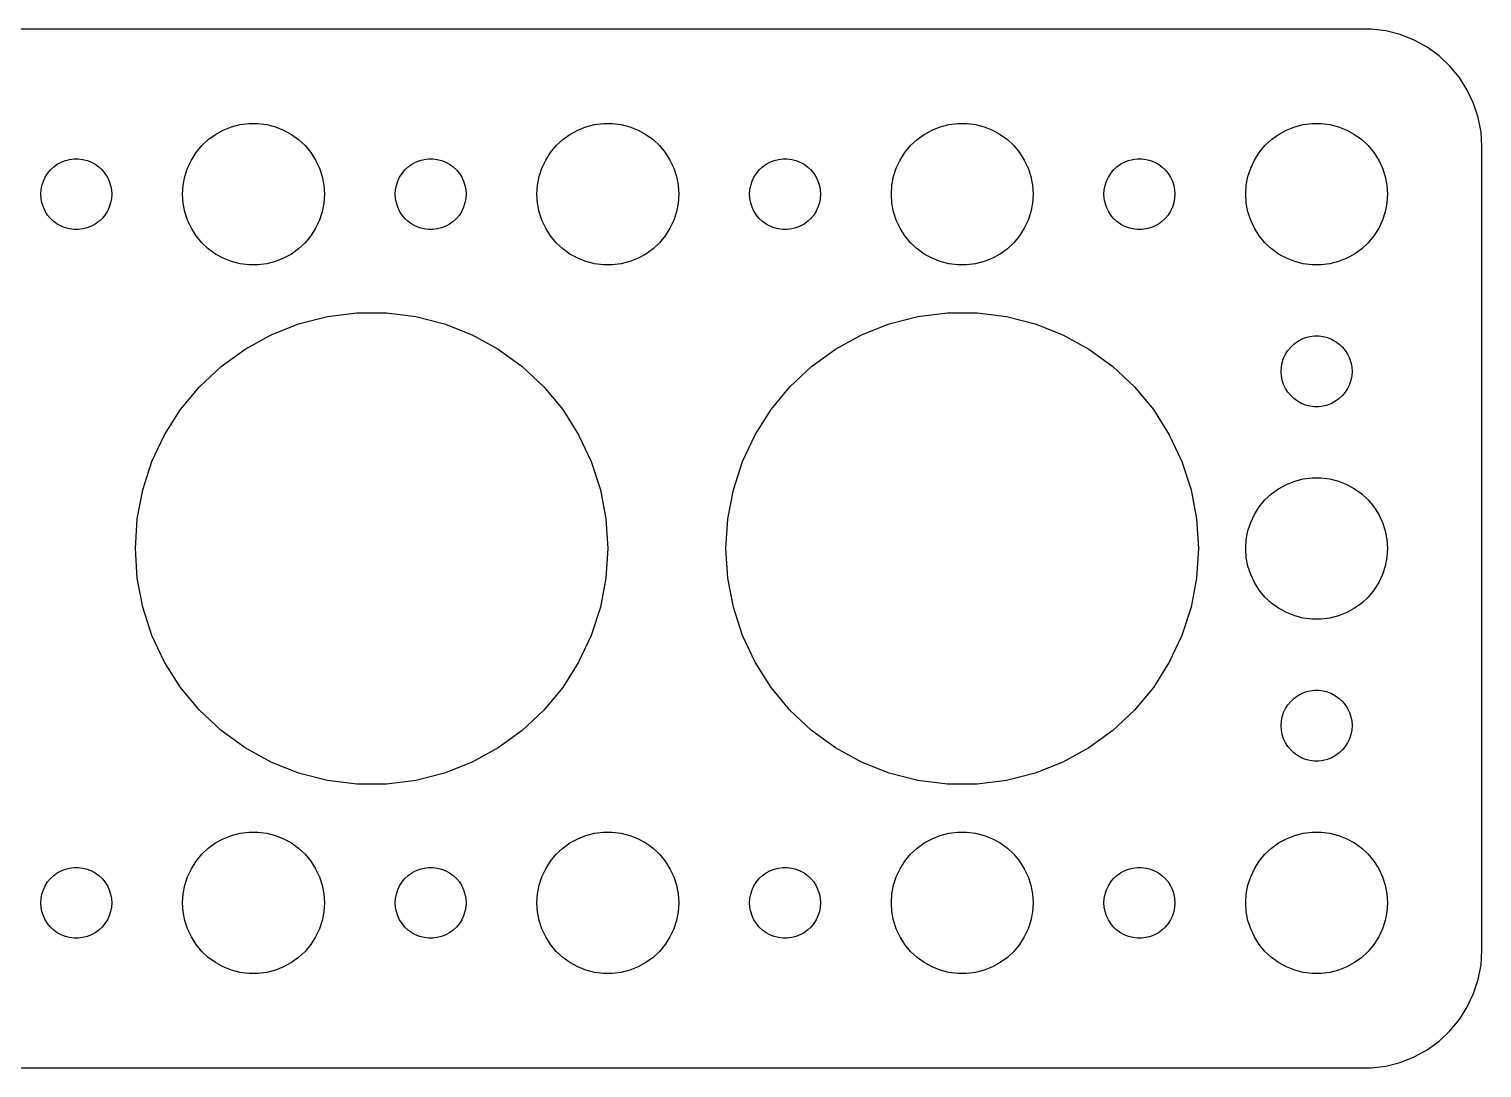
# Model space of a CAD drawing. Header units: metres. Extents: x -60 to 60, y -22 to 22.
# Drawn here: x -2 to 59.5, y -22 to 22 of the extents above; entities that cross this region are included whole.
import ezdxf

# ---------------------------------------------------------------- set-up
doc = ezdxf.new("R2010")
doc.units = ezdxf.units.M

msp = doc.modelspace()

# ---------------------------------------------------------------- linework, layer by layer
for p, q in [((54.8139, 21.9901), (-54.8139, 21.9901)), ((55.4369, 21.9114), (54.8139, 21.9901)), ((56.0451, 21.7553), (55.4369, 21.9114)), ((56.6289, 21.5241), (56.0451, 21.7553)), ((57.1791, 21.2216), (56.6289, 21.5241)), ((57.6871, 20.8526), (57.1791, 21.2216)), ((58.1448, 20.4227), (57.6871, 20.8526)), ((58.5451, 19.9389), (58.1448, 20.4227)), ((58.8815, 19.4088), (58.5451, 19.9389)), ((59.1489, 18.8406), (58.8815, 19.4088)), ((59.3429, 18.2434), (59.1489, 18.8406)), ((6.22266, 17.7145), (6.57294, 17.8532)), ((6.57294, 17.8532), (6.93785, 17.9469)), ((6.93785, 17.9469), (7.31161, 17.9941)), ((7.31161, 17.9941), (7.68837, 17.9941)), ((7.68837, 17.9941), (8.06213, 17.9469)), ((8.06213, 17.9469), (8.42705, 17.8532)), ((8.42705, 17.8532), (8.77733, 17.7145)), ((21.2227, 17.7145), (21.5729, 17.8532)), ((21.5729, 17.8532), (21.9379, 17.9469)), ((21.9379, 17.9469), (22.3116, 17.9941)), ((22.3116, 17.9941), (22.6884, 17.9941)), ((22.6884, 17.9941), (23.0621, 17.9469)), ((23.0621, 17.9469), (23.427, 17.8532)), ((23.427, 17.8532), (23.7773, 17.7145)), ((36.2227, 17.7145), (36.5729, 17.8532)), ((36.5729, 17.8532), (36.9379, 17.9469)), ((36.9379, 17.9469), (37.3116, 17.9941)), ((37.3116, 17.9941), (37.6884, 17.9941)), ((37.6884, 17.9941), (38.0621, 17.9469)), ((38.0621, 17.9469), (38.427, 17.8532)), ((38.427, 17.8532), (38.7773, 17.7145)), ((51.2227, 17.7145), (51.5729, 17.8532)), ((51.5729, 17.8532), (51.9379, 17.9469)), ((51.9379, 17.9469), (52.3116, 17.9941)), ((52.3116, 17.9941), (52.6884, 17.9941)), ((52.6884, 17.9941), (53.0621, 17.9469)), ((53.0621, 17.9469), (53.427, 17.8532)), ((53.427, 17.8532), (53.7773, 17.7145)), ((59.4606, 17.6267), (59.3429, 18.2434)), ((5.31308, 17.0536), (5.58772, 17.3115)), ((5.58772, 17.3115), (5.89252, 17.533)), ((5.89252, 17.533), (6.22266, 17.7145)), ((8.77733, 17.7145), (9.10747, 17.533)), ((9.10747, 17.533), (9.41226, 17.3115)), ((9.41226, 17.3115), (9.6869, 17.0536)), ((20.3131, 17.0536), (20.5877, 17.3115)), ((20.5877, 17.3115), (20.8925, 17.533)), ((20.8925, 17.533), (21.2227, 17.7145)), ((23.7773, 17.7145), (24.1075, 17.533)), ((24.1075, 17.533), (24.4123, 17.3115)), ((24.4123, 17.3115), (24.6869, 17.0536)), ((35.3131, 17.0536), (35.5877, 17.3115)), ((35.5877, 17.3115), (35.8925, 17.533)), ((35.8925, 17.533), (36.2227, 17.7145)), ((38.7773, 17.7145), (39.1075, 17.533)), ((39.1075, 17.533), (39.4123, 17.3115)), ((39.4123, 17.3115), (39.6869, 17.0536)), ((50.3131, 17.0536), (50.5877, 17.3115)), ((50.5877, 17.3115), (50.8925, 17.533)), ((50.8925, 17.533), (51.2227, 17.7145)), ((53.7773, 17.7145), (54.1075, 17.533)), ((54.1075, 17.533), (54.4123, 17.3115)), ((54.4123, 17.3115), (54.6869, 17.0536)), ((59.5, 17), (59.4606, 17.6267)), ((4.87108, 16.4453), (5.07294, 16.7634)), ((5.07294, 16.7634), (5.31308, 17.0536)), ((9.6869, 17.0536), (9.92705, 16.7634)), ((9.92705, 16.7634), (10.1289, 16.4453)), ((19.8711, 16.4453), (20.0729, 16.7634)), ((20.0729, 16.7634), (20.3131, 17.0536)), ((24.6869, 17.0536), (24.927, 16.7634)), ((24.927, 16.7634), (25.1289, 16.4453)), ((34.8711, 16.4453), (35.0729, 16.7634)), ((35.0729, 16.7634), (35.3131, 17.0536)), ((39.6869, 17.0536), (39.927, 16.7634)), ((39.927, 16.7634), (40.1289, 16.4453)), ((49.8711, 16.4453), (50.0729, 16.7634)), ((50.0729, 16.7634), (50.3131, 17.0536)), ((54.6869, 17.0536), (54.927, 16.7634)), ((54.927, 16.7634), (55.1289, 16.4453)), ((59.5, -17), (59.5, 17)), ((-1.21352, 15.8817), (-1.09344, 16.0268)), ((-1.09344, 16.0268), (-0.95613, 16.1558)), ((-0.95613, 16.1558), (-0.80373, 16.2665)), ((-0.80373, 16.2665), (-0.63866, 16.3572)), ((-0.63866, 16.3572), (-0.46352, 16.4266)), ((-0.46352, 16.4266), (-0.28107, 16.4734)), ((-0.28107, 16.4734), (-0.09418, 16.497)), ((-0.09418, 16.497), (0.09418, 16.497)), ((0.09418, 16.497), (0.28107, 16.4734)), ((0.28107, 16.4734), (0.46352, 16.4266)), ((0.46352, 16.4266), (0.63866, 16.3572)), ((0.63866, 16.3572), (0.80373, 16.2665)), ((0.80373, 16.2665), (0.95613, 16.1558)), ((0.95613, 16.1558), (1.09344, 16.0268)), ((1.09344, 16.0268), (1.21352, 15.8817)), ((4.59424, 15.7461), (4.71066, 16.1044)), ((4.71066, 16.1044), (4.87108, 16.4453)), ((10.1289, 16.4453), (10.2893, 16.1044)), ((10.2893, 16.1044), (10.4057, 15.7461)), ((13.7865, 15.8817), (13.9065, 16.0268)), ((13.9065, 16.0268), (14.0439, 16.1558)), ((14.0439, 16.1558), (14.1963, 16.2665)), ((14.1963, 16.2665), (14.3613, 16.3572)), ((14.3613, 16.3572), (14.5365, 16.4266)), ((14.5365, 16.4266), (14.7189, 16.4734)), ((14.7189, 16.4734), (14.9058, 16.497)), ((14.9058, 16.497), (15.0942, 16.497)), ((15.0942, 16.497), (15.2811, 16.4734)), ((15.2811, 16.4734), (15.4635, 16.4266)), ((15.4635, 16.4266), (15.6387, 16.3572)), ((15.6387, 16.3572), (15.8037, 16.2665)), ((15.8037, 16.2665), (15.9561, 16.1558)), ((15.9561, 16.1558), (16.0934, 16.0268)), ((16.0934, 16.0268), (16.2135, 15.8817)), ((19.5942, 15.7461), (19.7107, 16.1044)), ((19.7107, 16.1044), (19.8711, 16.4453)), ((25.1289, 16.4453), (25.2893, 16.1044)), ((25.2893, 16.1044), (25.4057, 15.7461)), ((28.7865, 15.8817), (28.9065, 16.0268)), ((28.9065, 16.0268), (29.0439, 16.1558)), ((29.0439, 16.1558), (29.1963, 16.2665)), ((29.1963, 16.2665), (29.3613, 16.3572)), ((29.3613, 16.3572), (29.5365, 16.4266)), ((29.5365, 16.4266), (29.7189, 16.4734)), ((29.7189, 16.4734), (29.9058, 16.497)), ((29.9058, 16.497), (30.0942, 16.497)), ((30.0942, 16.497), (30.2811, 16.4734)), ((30.2811, 16.4734), (30.4635, 16.4266)), ((30.4635, 16.4266), (30.6387, 16.3572)), ((30.6387, 16.3572), (30.8037, 16.2665)), ((30.8037, 16.2665), (30.9561, 16.1558)), ((30.9561, 16.1558), (31.0934, 16.0268)), ((31.0934, 16.0268), (31.2135, 15.8817)), ((34.5942, 15.7461), (34.7107, 16.1044)), ((34.7107, 16.1044), (34.8711, 16.4453)), ((40.1289, 16.4453), (40.2893, 16.1044)), ((40.2893, 16.1044), (40.4057, 15.7461)), ((43.7865, 15.8817), (43.9065, 16.0268)), ((43.9065, 16.0268), (44.0439, 16.1558)), ((44.0439, 16.1558), (44.1963, 16.2665)), ((44.1963, 16.2665), (44.3613, 16.3572)), ((44.3613, 16.3572), (44.5365, 16.4266)), ((44.5365, 16.4266), (44.7189, 16.4734)), ((44.7189, 16.4734), (44.9058, 16.497)), ((44.9058, 16.497), (45.0942, 16.497)), ((45.0942, 16.497), (45.2811, 16.4734)), ((45.2811, 16.4734), (45.4635, 16.4266)), ((45.4635, 16.4266), (45.6387, 16.3572)), ((45.6387, 16.3572), (45.8037, 16.2665)), ((45.8037, 16.2665), (45.9561, 16.1558)), ((45.9561, 16.1558), (46.0934, 16.0268)), ((46.0934, 16.0268), (46.2135, 15.8817)), ((49.5942, 15.7461), (49.7107, 16.1044)), ((49.7107, 16.1044), (49.8711, 16.4453)), ((55.1289, 16.4453), (55.2893, 16.1044)), ((55.2893, 16.1044), (55.4057, 15.7461)), ((-1.45287, 15.373), (-1.39465, 15.5522)), ((-1.39465, 15.5522), (-1.31445, 15.7226)), ((-1.31445, 15.7226), (-1.21352, 15.8817)), ((1.21352, 15.8817), (1.31445, 15.7226)), ((1.31445, 15.7226), (1.39465, 15.5522)), ((1.39465, 15.5522), (1.45287, 15.373)), ((4.5, 15), (4.52365, 15.376)), ((4.52365, 15.376), (4.59424, 15.7461)), ((10.4057, 15.7461), (10.4763, 15.376)), ((10.4763, 15.376), (10.5, 15)), ((13.5471, 15.373), (13.6053, 15.5522)), ((13.6053, 15.5522), (13.6855, 15.7226)), ((13.6855, 15.7226), (13.7865, 15.8817)), ((16.2135, 15.8817), (16.3145, 15.7226)), ((16.3145, 15.7226), (16.3947, 15.5522)), ((16.3947, 15.5522), (16.4529, 15.373)), ((19.5, 15), (19.5237, 15.376)), ((19.5237, 15.376), (19.5942, 15.7461)), ((25.4057, 15.7461), (25.4763, 15.376)), ((25.4763, 15.376), (25.5, 15)), ((28.5471, 15.373), (28.6053, 15.5522)), ((28.6053, 15.5522), (28.6855, 15.7226)), ((28.6855, 15.7226), (28.7865, 15.8817)), ((31.2135, 15.8817), (31.3145, 15.7226)), ((31.3145, 15.7226), (31.3947, 15.5522)), ((31.3947, 15.5522), (31.4529, 15.373)), ((34.5, 15), (34.5237, 15.376)), ((34.5237, 15.376), (34.5942, 15.7461)), ((40.4057, 15.7461), (40.4763, 15.376)), ((40.4763, 15.376), (40.5, 15)), ((43.5471, 15.373), (43.6053, 15.5522)), ((43.6053, 15.5522), (43.6855, 15.7226)), ((43.6855, 15.7226), (43.7865, 15.8817)), ((46.2135, 15.8817), (46.3145, 15.7226)), ((46.3145, 15.7226), (46.3947, 15.5522)), ((46.3947, 15.5522), (46.4529, 15.373)), ((49.5, 15), (49.5237, 15.376)), ((49.5237, 15.376), (49.5942, 15.7461)), ((55.4057, 15.7461), (55.4763, 15.376)), ((55.4763, 15.376), (55.5, 15)), ((-1.5, 15), (-1.48816, 15.188)), ((-1.48816, 14.812), (-1.5, 15)), ((-1.48816, 15.188), (-1.45287, 15.373)), ((-1.45287, 14.627), (-1.48816, 14.812)), ((1.45287, 15.373), (1.48816, 15.188)), ((1.48816, 14.812), (1.45287, 14.627)), ((1.48816, 15.188), (1.5, 15)), ((1.5, 15), (1.48816, 14.812)), ((4.52365, 14.624), (4.5, 15)), ((10.5, 15), (10.4763, 14.624)), ((13.5, 15), (13.5118, 15.188)), ((13.5118, 14.812), (13.5, 15)), ((13.5118, 15.188), (13.5471, 15.373)), ((13.5471, 14.627), (13.5118, 14.812)), ((16.4529, 15.373), (16.4882, 15.188)), ((16.4882, 14.812), (16.4529, 14.627)), ((16.4882, 15.188), (16.5, 15)), ((16.5, 15), (16.4882, 14.812)), ((19.5237, 14.624), (19.5, 15)), ((25.5, 15), (25.4763, 14.624)), ((28.5, 15), (28.5118, 15.188)), ((28.5118, 14.812), (28.5, 15)), ((28.5118, 15.188), (28.5471, 15.373)), ((28.5471, 14.627), (28.5118, 14.812)), ((31.4529, 15.373), (31.4882, 15.188)), ((31.4882, 14.812), (31.4529, 14.627)), ((31.4882, 15.188), (31.5, 15)), ((31.5, 15), (31.4882, 14.812)), ((34.5237, 14.624), (34.5, 15)), ((40.5, 15), (40.4763, 14.624)), ((43.5, 15), (43.5118, 15.188)), ((43.5118, 14.812), (43.5, 15)), ((43.5118, 15.188), (43.5471, 15.373)), ((43.5471, 14.627), (43.5118, 14.812)), ((46.4529, 15.373), (46.4882, 15.188)), ((46.4882, 14.812), (46.4529, 14.627)), ((46.4882, 15.188), (46.5, 15)), ((46.5, 15), (46.4882, 14.812)), ((49.5237, 14.624), (49.5, 15)), ((55.5, 15), (55.4763, 14.624)), ((-1.39465, 14.4478), (-1.45287, 14.627)), ((-1.31445, 14.2774), (-1.39465, 14.4478)), ((-1.21352, 14.1183), (-1.31445, 14.2774)), ((1.31445, 14.2774), (1.21352, 14.1183)), ((1.39465, 14.4478), (1.31445, 14.2774)), ((1.45287, 14.627), (1.39465, 14.4478)), ((4.59424, 14.2539), (4.52365, 14.624)), ((4.71066, 13.8956), (4.59424, 14.2539)), ((10.4057, 14.2539), (10.2893, 13.8956)), ((10.4763, 14.624), (10.4057, 14.2539)), ((13.6053, 14.4478), (13.5471, 14.627)), ((13.6855, 14.2774), (13.6053, 14.4478)), ((13.7865, 14.1183), (13.6855, 14.2774)), ((16.3145, 14.2774), (16.2135, 14.1183)), ((16.3947, 14.4478), (16.3145, 14.2774)), ((16.4529, 14.627), (16.3947, 14.4478)), ((19.5942, 14.2539), (19.5237, 14.624)), ((19.7107, 13.8956), (19.5942, 14.2539)), ((25.4057, 14.2539), (25.2893, 13.8956)), ((25.4763, 14.624), (25.4057, 14.2539)), ((28.6053, 14.4478), (28.5471, 14.627)), ((28.6855, 14.2774), (28.6053, 14.4478)), ((28.7865, 14.1183), (28.6855, 14.2774)), ((31.3145, 14.2774), (31.2135, 14.1183)), ((31.3947, 14.4478), (31.3145, 14.2774)), ((31.4529, 14.627), (31.3947, 14.4478)), ((34.5942, 14.2539), (34.5237, 14.624)), ((34.7107, 13.8956), (34.5942, 14.2539)), ((40.4057, 14.2539), (40.2893, 13.8956)), ((40.4763, 14.624), (40.4057, 14.2539)), ((43.6053, 14.4478), (43.5471, 14.627)), ((43.6855, 14.2774), (43.6053, 14.4478)), ((43.7865, 14.1183), (43.6855, 14.2774)), ((46.3145, 14.2774), (46.2135, 14.1183)), ((46.3947, 14.4478), (46.3145, 14.2774)), ((46.4529, 14.627), (46.3947, 14.4478)), ((49.5942, 14.2539), (49.5237, 14.624)), ((49.7107, 13.8956), (49.5942, 14.2539)), ((55.4057, 14.2539), (55.2893, 13.8956)), ((55.4763, 14.624), (55.4057, 14.2539)), ((-1.09344, 13.9732), (-1.21352, 14.1183)), ((-0.95613, 13.8442), (-1.09344, 13.9732)), ((-0.80373, 13.7335), (-0.95613, 13.8442)), ((-0.63866, 13.6427), (-0.80373, 13.7335)), ((-0.46352, 13.5734), (-0.63866, 13.6427)), ((-0.28107, 13.5266), (-0.46352, 13.5734)), ((0.46352, 13.5734), (0.28107, 13.5266)), ((0.63866, 13.6427), (0.46352, 13.5734)), ((0.80373, 13.7335), (0.63866, 13.6427)), ((0.95613, 13.8442), (0.80373, 13.7335)), ((1.09344, 13.9732), (0.95613, 13.8442)), ((1.21352, 14.1183), (1.09344, 13.9732)), ((4.87108, 13.5547), (4.71066, 13.8956)), ((5.07294, 13.2366), (4.87108, 13.5547)), ((10.1289, 13.5547), (9.92705, 13.2366)), ((10.2893, 13.8956), (10.1289, 13.5547)), ((13.9065, 13.9732), (13.7865, 14.1183)), ((14.0439, 13.8442), (13.9065, 13.9732)), ((14.1963, 13.7335), (14.0439, 13.8442)), ((14.3613, 13.6427), (14.1963, 13.7335)), ((14.5365, 13.5734), (14.3613, 13.6427)), ((14.7189, 13.5266), (14.5365, 13.5734)), ((15.4635, 13.5734), (15.2811, 13.5266)), ((15.6387, 13.6427), (15.4635, 13.5734)), ((15.8037, 13.7335), (15.6387, 13.6427)), ((15.9561, 13.8442), (15.8037, 13.7335)), ((16.0934, 13.9732), (15.9561, 13.8442)), ((16.2135, 14.1183), (16.0934, 13.9732)), ((19.8711, 13.5547), (19.7107, 13.8956)), ((20.0729, 13.2366), (19.8711, 13.5547)), ((25.1289, 13.5547), (24.927, 13.2366)), ((25.2893, 13.8956), (25.1289, 13.5547)), ((28.9065, 13.9732), (28.7865, 14.1183)), ((29.0439, 13.8442), (28.9065, 13.9732)), ((29.1963, 13.7335), (29.0439, 13.8442)), ((29.3613, 13.6427), (29.1963, 13.7335)), ((29.5365, 13.5734), (29.3613, 13.6427)), ((29.7189, 13.5266), (29.5365, 13.5734)), ((30.4635, 13.5734), (30.2811, 13.5266)), ((30.6387, 13.6427), (30.4635, 13.5734)), ((30.8037, 13.7335), (30.6387, 13.6427)), ((30.9561, 13.8442), (30.8037, 13.7335)), ((31.0934, 13.9732), (30.9561, 13.8442)), ((31.2135, 14.1183), (31.0934, 13.9732)), ((34.8711, 13.5547), (34.7107, 13.8956)), ((35.0729, 13.2366), (34.8711, 13.5547)), ((40.1289, 13.5547), (39.927, 13.2366)), ((40.2893, 13.8956), (40.1289, 13.5547)), ((43.9065, 13.9732), (43.7865, 14.1183)), ((44.0439, 13.8442), (43.9065, 13.9732)), ((44.1963, 13.7335), (44.0439, 13.8442)), ((44.3613, 13.6427), (44.1963, 13.7335)), ((44.5365, 13.5734), (44.3613, 13.6427)), ((44.7189, 13.5266), (44.5365, 13.5734)), ((45.4635, 13.5734), (45.2811, 13.5266)), ((45.6387, 13.6427), (45.4635, 13.5734)), ((45.8037, 13.7335), (45.6387, 13.6427)), ((45.9561, 13.8442), (45.8037, 13.7335)), ((46.0934, 13.9732), (45.9561, 13.8442)), ((46.2135, 14.1183), (46.0934, 13.9732)), ((49.8711, 13.5547), (49.7107, 13.8956)), ((50.0729, 13.2366), (49.8711, 13.5547)), ((55.1289, 13.5547), (54.927, 13.2366)), ((55.2893, 13.8956), (55.1289, 13.5547)), ((-0.09418, 13.5029), (-0.28107, 13.5266)), ((0.09418, 13.5029), (-0.09418, 13.5029)), ((0.28107, 13.5266), (0.09418, 13.5029)), ((5.31308, 12.9464), (5.07294, 13.2366)), ((5.58772, 12.6884), (5.31308, 12.9464)), ((9.6869, 12.9464), (9.41226, 12.6884)), ((9.92705, 13.2366), (9.6869, 12.9464)), ((14.9058, 13.5029), (14.7189, 13.5266)), ((15.0942, 13.5029), (14.9058, 13.5029)), ((15.2811, 13.5266), (15.0942, 13.5029)), ((20.3131, 12.9464), (20.0729, 13.2366)), ((20.5877, 12.6884), (20.3131, 12.9464)), ((24.6869, 12.9464), (24.4123, 12.6884)), ((24.927, 13.2366), (24.6869, 12.9464)), ((29.9058, 13.5029), (29.7189, 13.5266)), ((30.0942, 13.5029), (29.9058, 13.5029)), ((30.2811, 13.5266), (30.0942, 13.5029)), ((35.3131, 12.9464), (35.0729, 13.2366)), ((35.5877, 12.6884), (35.3131, 12.9464)), ((39.6869, 12.9464), (39.4123, 12.6884)), ((39.927, 13.2366), (39.6869, 12.9464)), ((44.9058, 13.5029), (44.7189, 13.5266)), ((45.0942, 13.5029), (44.9058, 13.5029)), ((45.2811, 13.5266), (45.0942, 13.5029)), ((50.3131, 12.9464), (50.0729, 13.2366)), ((50.5877, 12.6884), (50.3131, 12.9464)), ((54.6869, 12.9464), (54.4123, 12.6884)), ((54.927, 13.2366), (54.6869, 12.9464)), ((5.89252, 12.467), (5.58772, 12.6884)), ((6.22266, 12.2855), (5.89252, 12.467)), ((9.10747, 12.467), (8.77733, 12.2855)), ((9.41226, 12.6884), (9.10747, 12.467)), ((20.8925, 12.467), (20.5877, 12.6884)), ((21.2227, 12.2855), (20.8925, 12.467)), ((24.1075, 12.467), (23.7773, 12.2855)), ((24.4123, 12.6884), (24.1075, 12.467)), ((35.8925, 12.467), (35.5877, 12.6884)), ((36.2227, 12.2855), (35.8925, 12.467)), ((39.1075, 12.467), (38.7773, 12.2855)), ((39.4123, 12.6884), (39.1075, 12.467)), ((50.8925, 12.467), (50.5877, 12.6884)), ((51.2227, 12.2855), (50.8925, 12.467)), ((54.1075, 12.467), (53.7773, 12.2855)), ((54.4123, 12.6884), (54.1075, 12.467)), ((6.57294, 12.1468), (6.22266, 12.2855)), ((6.93785, 12.0531), (6.57294, 12.1468)), ((7.31161, 12.0059), (6.93785, 12.0531)), ((7.68837, 12.0059), (7.31161, 12.0059)), ((8.06213, 12.0531), (7.68837, 12.0059)), ((8.42705, 12.1468), (8.06213, 12.0531)), ((8.77733, 12.2855), (8.42705, 12.1468)), ((21.5729, 12.1468), (21.2227, 12.2855)), ((21.9379, 12.0531), (21.5729, 12.1468)), ((22.3116, 12.0059), (21.9379, 12.0531)), ((22.6884, 12.0059), (22.3116, 12.0059)), ((23.0621, 12.0531), (22.6884, 12.0059)), ((23.427, 12.1468), (23.0621, 12.0531)), ((23.7773, 12.2855), (23.427, 12.1468)), ((36.5729, 12.1468), (36.2227, 12.2855)), ((36.9379, 12.0531), (36.5729, 12.1468)), ((37.3116, 12.0059), (36.9379, 12.0531)), ((37.6884, 12.0059), (37.3116, 12.0059)), ((38.0621, 12.0531), (37.6884, 12.0059)), ((38.427, 12.1468), (38.0621, 12.0531)), ((38.7773, 12.2855), (38.427, 12.1468)), ((51.5729, 12.1468), (51.2227, 12.2855)), ((51.9379, 12.0531), (51.5729, 12.1468)), ((52.3116, 12.0059), (51.9379, 12.0531)), ((52.6884, 12.0059), (52.3116, 12.0059)), ((53.0621, 12.0531), (52.6884, 12.0059)), ((53.427, 12.1468), (53.0621, 12.0531)), ((53.7773, 12.2855), (53.427, 12.1468)), ((10.6262, 9.82286), (11.8721, 9.98026)), ((11.8721, 9.98026), (13.1279, 9.98026)), ((13.1279, 9.98026), (14.3738, 9.82286)), ((35.6262, 9.82286), (36.8721, 9.98026)), ((36.8721, 9.98026), (38.1279, 9.98026)), ((38.1279, 9.98026), (39.3738, 9.82286)), ((8.2422, 9.04826), (9.40982, 9.51056)), ((9.40982, 9.51056), (10.6262, 9.82286)), ((14.3738, 9.82286), (15.5902, 9.51056)), ((15.5902, 9.51056), (16.7578, 9.04826)), ((33.2422, 9.04826), (34.4098, 9.51056)), ((34.4098, 9.51056), (35.6262, 9.82286)), ((39.3738, 9.82286), (40.5902, 9.51056)), ((40.5902, 9.51056), (41.7578, 9.04826)), ((7.14172, 8.44327), (8.2422, 9.04826)), ((16.7578, 9.04826), (17.8583, 8.44327)), ((32.1417, 8.44327), (33.2422, 9.04826)), ((41.7578, 9.04826), (42.8583, 8.44327)), ((51.4065, 8.52681), (51.5439, 8.65576)), ((51.5439, 8.65576), (51.6963, 8.76648)), ((51.6963, 8.76648), (51.8613, 8.85724)), ((51.8613, 8.85724), (52.0365, 8.92657)), ((52.0365, 8.92657), (52.2189, 8.97342)), ((52.2189, 8.97342), (52.4058, 8.99704)), ((52.4058, 8.99704), (52.5942, 8.99704)), ((52.5942, 8.99704), (52.7811, 8.97342)), ((52.7811, 8.97342), (52.9635, 8.92657)), ((52.9635, 8.92657), (53.1387, 8.85724)), ((53.1387, 8.85724), (53.3037, 8.76648)), ((53.3037, 8.76648), (53.4561, 8.65576)), ((53.4561, 8.65576), (53.5934, 8.52681)), ((6.12575, 7.70512), (7.14172, 8.44327)), ((17.8583, 8.44327), (18.8742, 7.70512)), ((31.1257, 7.70512), (32.1417, 8.44327)), ((42.8583, 8.44327), (43.8742, 7.70512)), ((51.0471, 7.87303), (51.1053, 8.05219)), ((51.1053, 8.05219), (51.1855, 8.22263)), ((51.1855, 8.22263), (51.2865, 8.38167)), ((51.2865, 8.38167), (51.4065, 8.52681)), ((53.5934, 8.52681), (53.7135, 8.38167)), ((53.7135, 8.38167), (53.8145, 8.22263)), ((53.8145, 8.22263), (53.8947, 8.05219)), ((53.8947, 8.05219), (53.9529, 7.87303)), ((5.21031, 6.84546), (6.12575, 7.70512)), ((18.8742, 7.70512), (19.7897, 6.84546)), ((30.2103, 6.84546), (31.1257, 7.70512)), ((43.8742, 7.70512), (44.7897, 6.84546)), ((51, 7.5), (51.0118, 7.68799)), ((51.0118, 7.312), (51, 7.5)), ((51.0118, 7.68799), (51.0471, 7.87303)), ((53.9529, 7.87303), (53.9882, 7.68799)), ((53.9882, 7.68799), (54, 7.5)), ((54, 7.5), (53.9882, 7.312)), ((4.40982, 5.87784), (5.21031, 6.84546)), ((19.7897, 6.84546), (20.5902, 5.87784)), ((29.4098, 5.87784), (30.2103, 6.84546)), ((44.7897, 6.84546), (45.5902, 5.87784)), ((51.0471, 7.12695), (51.0118, 7.312)), ((51.1053, 6.9478), (51.0471, 7.12695)), ((51.1855, 6.77736), (51.1053, 6.9478)), ((51.2865, 6.61832), (51.1855, 6.77736)), ((53.8145, 6.77736), (53.7135, 6.61832)), ((53.8947, 6.9478), (53.8145, 6.77736)), ((53.9529, 7.12695), (53.8947, 6.9478)), ((53.9882, 7.312), (53.9529, 7.12695)), ((51.4065, 6.47318), (51.2865, 6.61832)), ((51.5439, 6.34422), (51.4065, 6.47318)), ((51.6963, 6.23351), (51.5439, 6.34422)), ((51.8613, 6.14275), (51.6963, 6.23351)), ((53.3037, 6.23351), (53.1387, 6.14275)), ((53.4561, 6.34422), (53.3037, 6.23351)), ((53.5934, 6.47318), (53.4561, 6.34422)), ((53.7135, 6.61832), (53.5934, 6.47318)), ((3.73692, 4.81754), (4.40982, 5.87784)), ((20.5902, 5.87784), (21.2631, 4.81754)), ((28.7369, 4.81754), (29.4098, 5.87784)), ((45.5902, 5.87784), (46.2631, 4.81754)), ((52.0365, 6.07341), (51.8613, 6.14275)), ((52.2189, 6.02657), (52.0365, 6.07341)), ((52.4058, 6.00294), (52.2189, 6.02657)), ((52.5942, 6.00294), (52.4058, 6.00294)), ((52.7811, 6.02657), (52.5942, 6.00294)), ((52.9635, 6.07341), (52.7811, 6.02657)), ((53.1387, 6.14275), (52.9635, 6.07341)), ((3.20222, 3.68124), (3.73692, 4.81754)), ((21.2631, 4.81754), (21.7978, 3.68124)), ((28.2022, 3.68124), (28.7369, 4.81754)), ((46.2631, 4.81754), (46.7978, 3.68124)), ((2.81416, 2.48689), (3.20222, 3.68124)), ((21.7978, 3.68124), (22.1858, 2.48689)), ((27.8142, 2.48689), (28.2022, 3.68124)), ((46.7978, 3.68124), (47.1858, 2.48689)), ((2.57884, 1.25333), (2.81416, 2.48689)), ((22.1858, 2.48689), (22.4211, 1.25333)), ((27.5788, 1.25333), (27.8142, 2.48689)), ((47.1858, 2.48689), (47.4211, 1.25333)), ((50.5877, 2.31154), (50.8925, 2.53297)), ((50.8925, 2.53297), (51.2227, 2.71448)), ((51.2227, 2.71448), (51.5729, 2.85316)), ((51.5729, 2.85316), (51.9379, 2.94685)), ((51.9379, 2.94685), (52.3116, 2.99408)), ((52.3116, 2.99408), (52.6884, 2.99408)), ((52.6884, 2.99408), (53.0621, 2.94685)), ((53.0621, 2.94685), (53.427, 2.85316)), ((53.427, 2.85316), (53.7773, 2.71448)), ((53.7773, 2.71448), (54.1075, 2.53297)), ((54.1075, 2.53297), (54.4123, 2.31154)), ((50.0729, 1.76335), (50.3131, 2.05363)), ((50.3131, 2.05363), (50.5877, 2.31154)), ((54.4123, 2.31154), (54.6869, 2.05363)), ((54.6869, 2.05363), (54.927, 1.76335)), ((2.5, 0), (2.57884, 1.25333)), ((22.4211, 1.25333), (22.5, 0)), ((27.5, 0), (27.5788, 1.25333)), ((47.4211, 1.25333), (47.5, 0)), ((49.7107, 1.10437), (49.8711, 1.44525)), ((49.8711, 1.44525), (50.0729, 1.76335)), ((54.927, 1.76335), (55.1289, 1.44525)), ((55.1289, 1.44525), (55.2893, 1.10437)), ((49.5237, 0.37599), (49.5942, 0.74606)), ((49.5942, 0.74606), (49.7107, 1.10437)), ((55.2893, 1.10437), (55.4057, 0.74606)), ((55.4057, 0.74606), (55.4763, 0.37599)), ((2.57884, -1.25333), (2.5, 0)), ((22.5, 0), (22.4211, -1.25333)), ((27.5788, -1.25333), (27.5, 0)), ((47.5, 0), (47.4211, -1.25333)), ((49.5, 0), (49.5237, 0.37599)), ((49.5237, -0.37599), (49.5, 0)), ((55.4763, 0.37599), (55.5, 0)), ((55.5, 0), (55.4763, -0.37599)), ((49.5942, -0.74606), (49.5237, -0.37599)), ((55.4763, -0.37599), (55.4057, -0.74606)), ((49.7107, -1.10437), (49.5942, -0.74606)), ((49.8711, -1.44525), (49.7107, -1.10437)), ((55.2893, -1.10437), (55.1289, -1.44525)), ((55.4057, -0.74606), (55.2893, -1.10437)), ((2.81416, -2.48689), (2.57884, -1.25333)), ((22.4211, -1.25333), (22.1858, -2.48689)), ((27.8142, -2.48689), (27.5788, -1.25333)), ((47.4211, -1.25333), (47.1858, -2.48689)), ((50.0729, -1.76335), (49.8711, -1.44525)), ((50.3131, -2.05363), (50.0729, -1.76335)), ((54.927, -1.76335), (54.6869, -2.05363)), ((55.1289, -1.44525), (54.927, -1.76335)), ((50.5877, -2.31154), (50.3131, -2.05363)), ((50.8925, -2.53297), (50.5877, -2.31154)), ((54.4123, -2.31154), (54.1075, -2.53297)), ((54.6869, -2.05363), (54.4123, -2.31154)), ((3.20222, -3.68124), (2.81416, -2.48689)), ((22.1858, -2.48689), (21.7978, -3.68124)), ((28.2022, -3.68124), (27.8142, -2.48689)), ((47.1858, -2.48689), (46.7978, -3.68124)), ((51.2227, -2.71448), (50.8925, -2.53297)), ((51.5729, -2.85316), (51.2227, -2.71448)), ((51.9379, -2.94685), (51.5729, -2.85316)), ((52.3116, -2.99408), (51.9379, -2.94685)), ((52.6884, -2.99408), (52.3116, -2.99408)), ((53.0621, -2.94685), (52.6884, -2.99408)), ((53.427, -2.85316), (53.0621, -2.94685)), ((53.7773, -2.71448), (53.427, -2.85316)), ((54.1075, -2.53297), (53.7773, -2.71448)), ((3.73692, -4.81754), (3.20222, -3.68124)), ((21.7978, -3.68124), (21.2631, -4.81754)), ((28.7369, -4.81754), (28.2022, -3.68124)), ((46.7978, -3.68124), (46.2631, -4.81754)), ((4.40982, -5.87784), (3.73692, -4.81754)), ((21.2631, -4.81754), (20.5902, -5.87784)), ((29.4098, -5.87784), (28.7369, -4.81754)), ((46.2631, -4.81754), (45.5902, -5.87784)), ((5.21031, -6.84546), (4.40982, -5.87784)), ((20.5902, -5.87784), (19.7897, -6.84546)), ((30.2103, -6.84546), (29.4098, -5.87784)), ((45.5902, -5.87784), (44.7897, -6.84546)), ((51.6963, -6.23351), (51.8613, -6.14275)), ((51.8613, -6.14275), (52.0365, -6.07341)), ((52.0365, -6.07341), (52.2189, -6.02657)), ((52.2189, -6.02657), (52.4058, -6.00294)), ((52.4058, -6.00294), (52.5942, -6.00294)), ((52.5942, -6.00294), (52.7811, -6.02657)), ((52.7811, -6.02657), (52.9635, -6.07341)), ((52.9635, -6.07341), (53.1387, -6.14275)), ((53.1387, -6.14275), (53.3037, -6.23351)), ((51.1855, -6.77736), (51.2865, -6.61832)), ((51.2865, -6.61832), (51.4065, -6.47318)), ((51.4065, -6.47318), (51.5439, -6.34422)), ((51.5439, -6.34422), (51.6963, -6.23351)), ((53.3037, -6.23351), (53.4561, -6.34422)), ((53.4561, -6.34422), (53.5934, -6.47318)), ((53.5934, -6.47318), (53.7135, -6.61832)), ((53.7135, -6.61832), (53.8145, -6.77736)), ((6.12575, -7.70512), (5.21031, -6.84546)), ((19.7897, -6.84546), (18.8742, -7.70512)), ((31.1257, -7.70512), (30.2103, -6.84546)), ((44.7897, -6.84546), (43.8742, -7.70512)), ((51, -7.5), (51.0118, -7.312)), ((51.0118, -7.312), (51.0471, -7.12695)), ((51.0471, -7.12695), (51.1053, -6.9478)), ((51.1053, -6.9478), (51.1855, -6.77736)), ((53.8145, -6.77736), (53.8947, -6.9478)), ((53.8947, -6.9478), (53.9529, -7.12695)), ((53.9529, -7.12695), (53.9882, -7.312)), ((53.9882, -7.312), (54, -7.5)), ((7.14172, -8.44327), (6.12575, -7.70512)), ((18.8742, -7.70512), (17.8583, -8.44327)), ((32.1417, -8.44327), (31.1257, -7.70512)), ((43.8742, -7.70512), (42.8583, -8.44327)), ((51.0118, -7.68799), (51, -7.5)), ((51.0471, -7.87303), (51.0118, -7.68799)), ((51.1053, -8.05219), (51.0471, -7.87303)), ((53.9529, -7.87303), (53.8947, -8.05219)), ((53.9882, -7.68799), (53.9529, -7.87303)), ((54, -7.5), (53.9882, -7.68799)), ((8.2422, -9.04826), (7.14172, -8.44327)), ((17.8583, -8.44327), (16.7578, -9.04826)), ((33.2422, -9.04826), (32.1417, -8.44327)), ((42.8583, -8.44327), (41.7578, -9.04826)), ((51.1855, -8.22263), (51.1053, -8.05219)), ((51.2865, -8.38167), (51.1855, -8.22263)), ((51.4065, -8.52681), (51.2865, -8.38167)), ((51.5439, -8.65576), (51.4065, -8.52681)), ((53.5934, -8.52681), (53.4561, -8.65576)), ((53.7135, -8.38167), (53.5934, -8.52681)), ((53.8145, -8.22263), (53.7135, -8.38167)), ((53.8947, -8.05219), (53.8145, -8.22263)), ((9.40982, -9.51056), (8.2422, -9.04826)), ((16.7578, -9.04826), (15.5902, -9.51056)), ((34.4098, -9.51056), (33.2422, -9.04826)), ((41.7578, -9.04826), (40.5902, -9.51056)), ((51.6963, -8.76648), (51.5439, -8.65576)), ((51.8613, -8.85724), (51.6963, -8.76648)), ((52.0365, -8.92657), (51.8613, -8.85724)), ((52.2189, -8.97342), (52.0365, -8.92657)), ((52.4058, -8.99704), (52.2189, -8.97342)), ((52.5942, -8.99704), (52.4058, -8.99704)), ((52.7811, -8.97342), (52.5942, -8.99704)), ((52.9635, -8.92657), (52.7811, -8.97342)), ((53.1387, -8.85724), (52.9635, -8.92657)), ((53.3037, -8.76648), (53.1387, -8.85724)), ((53.4561, -8.65576), (53.3037, -8.76648)), ((10.6262, -9.82286), (9.40982, -9.51056)), ((11.8721, -9.98026), (10.6262, -9.82286)), ((14.3738, -9.82286), (13.1279, -9.98026)), ((15.5902, -9.51056), (14.3738, -9.82286)), ((35.6262, -9.82286), (34.4098, -9.51056)), ((36.8721, -9.98026), (35.6262, -9.82286)), ((39.3738, -9.82286), (38.1279, -9.98026)), ((40.5902, -9.51056), (39.3738, -9.82286)), ((13.1279, -9.98026), (11.8721, -9.98026)), ((38.1279, -9.98026), (36.8721, -9.98026)), ((5.89252, -12.467), (6.22266, -12.2855)), ((6.22266, -12.2855), (6.57294, -12.1468)), ((6.57294, -12.1468), (6.93785, -12.0531)), ((6.93785, -12.0531), (7.31161, -12.0059)), ((7.31161, -12.0059), (7.68837, -12.0059)), ((7.68837, -12.0059), (8.06213, -12.0531)), ((8.06213, -12.0531), (8.42705, -12.1468)), ((8.42705, -12.1468), (8.77733, -12.2855)), ((8.77733, -12.2855), (9.10747, -12.467)), ((20.8925, -12.467), (21.2227, -12.2855)), ((21.2227, -12.2855), (21.5729, -12.1468)), ((21.5729, -12.1468), (21.9379, -12.0531)), ((21.9379, -12.0531), (22.3116, -12.0059)), ((22.3116, -12.0059), (22.6884, -12.0059)), ((22.6884, -12.0059), (23.0621, -12.0531)), ((23.0621, -12.0531), (23.427, -12.1468)), ((23.427, -12.1468), (23.7773, -12.2855)), ((23.7773, -12.2855), (24.1075, -12.467)), ((35.8925, -12.467), (36.2227, -12.2855)), ((36.2227, -12.2855), (36.5729, -12.1468)), ((36.5729, -12.1468), (36.9379, -12.0531)), ((36.9379, -12.0531), (37.3116, -12.0059)), ((37.3116, -12.0059), (37.6884, -12.0059)), ((37.6884, -12.0059), (38.0621, -12.0531)), ((38.0621, -12.0531), (38.427, -12.1468)), ((38.427, -12.1468), (38.7773, -12.2855)), ((38.7773, -12.2855), (39.1075, -12.467)), ((50.8925, -12.467), (51.2227, -12.2855)), ((51.2227, -12.2855), (51.5729, -12.1468)), ((51.5729, -12.1468), (51.9379, -12.0531)), ((51.9379, -12.0531), (52.3116, -12.0059)), ((52.3116, -12.0059), (52.6884, -12.0059)), ((52.6884, -12.0059), (53.0621, -12.0531)), ((53.0621, -12.0531), (53.427, -12.1468)), ((53.427, -12.1468), (53.7773, -12.2855)), ((53.7773, -12.2855), (54.1075, -12.467)), ((5.31308, -12.9464), (5.58772, -12.6884)), ((5.58772, -12.6884), (5.89252, -12.467)), ((9.10747, -12.467), (9.41226, -12.6884)), ((9.41226, -12.6884), (9.6869, -12.9464)), ((20.3131, -12.9464), (20.5877, -12.6884)), ((20.5877, -12.6884), (20.8925, -12.467)), ((24.1075, -12.467), (24.4123, -12.6884)), ((24.4123, -12.6884), (24.6869, -12.9464)), ((35.3131, -12.9464), (35.5877, -12.6884)), ((35.5877, -12.6884), (35.8925, -12.467)), ((39.1075, -12.467), (39.4123, -12.6884)), ((39.4123, -12.6884), (39.6869, -12.9464)), ((50.3131, -12.9464), (50.5877, -12.6884)), ((50.5877, -12.6884), (50.8925, -12.467)), ((54.1075, -12.467), (54.4123, -12.6884)), ((54.4123, -12.6884), (54.6869, -12.9464)), ((-0.46352, -13.5734), (-0.28107, -13.5266)), ((-0.28107, -13.5266), (-0.09418, -13.5029)), ((-0.09418, -13.5029), (0.09418, -13.5029)), ((0.09418, -13.5029), (0.28107, -13.5266)), ((0.28107, -13.5266), (0.46352, -13.5734)), ((4.87108, -13.5547), (5.07294, -13.2366)), ((5.07294, -13.2366), (5.31308, -12.9464)), ((9.6869, -12.9464), (9.92705, -13.2366)), ((9.92705, -13.2366), (10.1289, -13.5547)), ((14.5365, -13.5734), (14.7189, -13.5266)), ((14.7189, -13.5266), (14.9058, -13.5029)), ((14.9058, -13.5029), (15.0942, -13.5029)), ((15.0942, -13.5029), (15.2811, -13.5266)), ((15.2811, -13.5266), (15.4635, -13.5734)), ((19.8711, -13.5547), (20.0729, -13.2366)), ((20.0729, -13.2366), (20.3131, -12.9464)), ((24.6869, -12.9464), (24.927, -13.2366)), ((24.927, -13.2366), (25.1289, -13.5547)), ((29.5365, -13.5734), (29.7189, -13.5266)), ((29.7189, -13.5266), (29.9058, -13.5029)), ((29.9058, -13.5029), (30.0942, -13.5029)), ((30.0942, -13.5029), (30.2811, -13.5266)), ((30.2811, -13.5266), (30.4635, -13.5734)), ((34.8711, -13.5547), (35.0729, -13.2366)), ((35.0729, -13.2366), (35.3131, -12.9464)), ((39.6869, -12.9464), (39.927, -13.2366)), ((39.927, -13.2366), (40.1289, -13.5547)), ((44.5365, -13.5734), (44.7189, -13.5266)), ((44.7189, -13.5266), (44.9058, -13.5029)), ((44.9058, -13.5029), (45.0942, -13.5029)), ((45.0942, -13.5029), (45.2811, -13.5266)), ((45.2811, -13.5266), (45.4635, -13.5734)), ((49.8711, -13.5547), (50.0729, -13.2366)), ((50.0729, -13.2366), (50.3131, -12.9464)), ((54.6869, -12.9464), (54.927, -13.2366)), ((54.927, -13.2366), (55.1289, -13.5547)), ((-1.31445, -14.2774), (-1.21352, -14.1183)), ((-1.21352, -14.1183), (-1.09344, -13.9732)), ((-1.09344, -13.9732), (-0.95613, -13.8442)), ((-0.95613, -13.8442), (-0.80373, -13.7335)), ((-0.80373, -13.7335), (-0.63866, -13.6427)), ((-0.63866, -13.6427), (-0.46352, -13.5734)), ((0.46352, -13.5734), (0.63866, -13.6427)), ((0.63866, -13.6427), (0.80373, -13.7335)), ((0.80373, -13.7335), (0.95613, -13.8442)), ((0.95613, -13.8442), (1.09344, -13.9732)), ((1.09344, -13.9732), (1.21352, -14.1183)), ((1.21352, -14.1183), (1.31445, -14.2774)), ((4.59424, -14.2539), (4.71066, -13.8956)), ((4.71066, -13.8956), (4.87108, -13.5547)), ((10.1289, -13.5547), (10.2893, -13.8956)), ((10.2893, -13.8956), (10.4057, -14.2539)), ((13.6855, -14.2774), (13.7865, -14.1183)), ((13.7865, -14.1183), (13.9065, -13.9732)), ((13.9065, -13.9732), (14.0439, -13.8442)), ((14.0439, -13.8442), (14.1963, -13.7335)), ((14.1963, -13.7335), (14.3613, -13.6427)), ((14.3613, -13.6427), (14.5365, -13.5734)), ((15.4635, -13.5734), (15.6387, -13.6427)), ((15.6387, -13.6427), (15.8037, -13.7335)), ((15.8037, -13.7335), (15.9561, -13.8442)), ((15.9561, -13.8442), (16.0934, -13.9732)), ((16.0934, -13.9732), (16.2135, -14.1183)), ((16.2135, -14.1183), (16.3145, -14.2774)), ((19.5942, -14.2539), (19.7107, -13.8956)), ((19.7107, -13.8956), (19.8711, -13.5547)), ((25.1289, -13.5547), (25.2893, -13.8956)), ((25.2893, -13.8956), (25.4057, -14.2539)), ((28.6855, -14.2774), (28.7865, -14.1183)), ((28.7865, -14.1183), (28.9065, -13.9732)), ((28.9065, -13.9732), (29.0439, -13.8442)), ((29.0439, -13.8442), (29.1963, -13.7335)), ((29.1963, -13.7335), (29.3613, -13.6427)), ((29.3613, -13.6427), (29.5365, -13.5734)), ((30.4635, -13.5734), (30.6387, -13.6427)), ((30.6387, -13.6427), (30.8037, -13.7335)), ((30.8037, -13.7335), (30.9561, -13.8442)), ((30.9561, -13.8442), (31.0934, -13.9732)), ((31.0934, -13.9732), (31.2135, -14.1183)), ((31.2135, -14.1183), (31.3145, -14.2774)), ((34.5942, -14.2539), (34.7107, -13.8956)), ((34.7107, -13.8956), (34.8711, -13.5547)), ((40.1289, -13.5547), (40.2893, -13.8956)), ((40.2893, -13.8956), (40.4057, -14.2539)), ((43.6855, -14.2774), (43.7865, -14.1183)), ((43.7865, -14.1183), (43.9065, -13.9732)), ((43.9065, -13.9732), (44.0439, -13.8442)), ((44.0439, -13.8442), (44.1963, -13.7335)), ((44.1963, -13.7335), (44.3613, -13.6427)), ((44.3613, -13.6427), (44.5365, -13.5734)), ((45.4635, -13.5734), (45.6387, -13.6427)), ((45.6387, -13.6427), (45.8037, -13.7335)), ((45.8037, -13.7335), (45.9561, -13.8442)), ((45.9561, -13.8442), (46.0934, -13.9732)), ((46.0934, -13.9732), (46.2135, -14.1183)), ((46.2135, -14.1183), (46.3145, -14.2774)), ((49.5942, -14.2539), (49.7107, -13.8956)), ((49.7107, -13.8956), (49.8711, -13.5547)), ((55.1289, -13.5547), (55.2893, -13.8956)), ((55.2893, -13.8956), (55.4057, -14.2539)), ((-1.48816, -14.812), (-1.45287, -14.627)), ((-1.45287, -14.627), (-1.39465, -14.4478)), ((-1.39465, -14.4478), (-1.31445, -14.2774)), ((1.31445, -14.2774), (1.39465, -14.4478)), ((1.39465, -14.4478), (1.45287, -14.627)), ((1.45287, -14.627), (1.48816, -14.812)), ((4.5, -15), (4.52365, -14.624)), ((4.52365, -14.624), (4.59424, -14.2539)), ((10.4057, -14.2539), (10.4763, -14.624)), ((10.4763, -14.624), (10.5, -15)), ((13.5118, -14.812), (13.5471, -14.627)), ((13.5471, -14.627), (13.6053, -14.4478)), ((13.6053, -14.4478), (13.6855, -14.2774)), ((16.3145, -14.2774), (16.3947, -14.4478)), ((16.3947, -14.4478), (16.4529, -14.627)), ((16.4529, -14.627), (16.4882, -14.812)), ((19.5, -15), (19.5237, -14.624)), ((19.5237, -14.624), (19.5942, -14.2539)), ((25.4057, -14.2539), (25.4763, -14.624)), ((25.4763, -14.624), (25.5, -15)), ((28.5118, -14.812), (28.5471, -14.627)), ((28.5471, -14.627), (28.6053, -14.4478)), ((28.6053, -14.4478), (28.6855, -14.2774)), ((31.3145, -14.2774), (31.3947, -14.4478)), ((31.3947, -14.4478), (31.4529, -14.627)), ((31.4529, -14.627), (31.4882, -14.812)), ((34.5, -15), (34.5237, -14.624)), ((34.5237, -14.624), (34.5942, -14.2539)), ((40.4057, -14.2539), (40.4763, -14.624)), ((40.4763, -14.624), (40.5, -15)), ((43.5118, -14.812), (43.5471, -14.627)), ((43.5471, -14.627), (43.6053, -14.4478)), ((43.6053, -14.4478), (43.6855, -14.2774)), ((46.3145, -14.2774), (46.3947, -14.4478)), ((46.3947, -14.4478), (46.4529, -14.627)), ((46.4529, -14.627), (46.4882, -14.812)), ((49.5, -15), (49.5237, -14.624)), ((49.5237, -14.624), (49.5942, -14.2539)), ((55.4057, -14.2539), (55.4763, -14.624)), ((55.4763, -14.624), (55.5, -15)), ((-1.5, -15), (-1.48816, -14.812)), ((-1.48816, -15.188), (-1.5, -15)), ((-1.45287, -15.373), (-1.48816, -15.188)), ((-1.39465, -15.5522), (-1.45287, -15.373)), ((1.45287, -15.373), (1.39465, -15.5522)), ((1.48816, -15.188), (1.45287, -15.373)), ((1.48816, -14.812), (1.5, -15)), ((1.5, -15), (1.48816, -15.188)), ((4.52365, -15.376), (4.5, -15)), ((10.5, -15), (10.4763, -15.376)), ((13.5, -15), (13.5118, -14.812)), ((13.5118, -15.188), (13.5, -15)), ((13.5471, -15.373), (13.5118, -15.188)), ((13.6053, -15.5522), (13.5471, -15.373)), ((16.4529, -15.373), (16.3947, -15.5522)), ((16.4882, -15.188), (16.4529, -15.373)), ((16.4882, -14.812), (16.5, -15)), ((16.5, -15), (16.4882, -15.188)), ((19.5237, -15.376), (19.5, -15)), ((25.5, -15), (25.4763, -15.376)), ((28.5, -15), (28.5118, -14.812)), ((28.5118, -15.188), (28.5, -15)), ((28.5471, -15.373), (28.5118, -15.188)), ((28.6053, -15.5522), (28.5471, -15.373)), ((31.4529, -15.373), (31.3947, -15.5522)), ((31.4882, -15.188), (31.4529, -15.373)), ((31.4882, -14.812), (31.5, -15)), ((31.5, -15), (31.4882, -15.188)), ((34.5237, -15.376), (34.5, -15)), ((40.5, -15), (40.4763, -15.376)), ((43.5, -15), (43.5118, -14.812)), ((43.5118, -15.188), (43.5, -15)), ((43.5471, -15.373), (43.5118, -15.188)), ((43.6053, -15.5522), (43.5471, -15.373)), ((46.4529, -15.373), (46.3947, -15.5522)), ((46.4882, -15.188), (46.4529, -15.373)), ((46.4882, -14.812), (46.5, -15)), ((46.5, -15), (46.4882, -15.188)), ((49.5237, -15.376), (49.5, -15)), ((55.5, -15), (55.4763, -15.376)), ((-1.31445, -15.7226), (-1.39465, -15.5522)), ((-1.21352, -15.8817), (-1.31445, -15.7226)), ((-1.09344, -16.0268), (-1.21352, -15.8817)), ((1.21352, -15.8817), (1.09344, -16.0268)), ((1.31445, -15.7226), (1.21352, -15.8817)), ((1.39465, -15.5522), (1.31445, -15.7226)), ((4.59424, -15.7461), (4.52365, -15.376)), ((4.71066, -16.1044), (4.59424, -15.7461)), ((10.4057, -15.7461), (10.2893, -16.1044)), ((10.4763, -15.376), (10.4057, -15.7461)), ((13.6855, -15.7226), (13.6053, -15.5522)), ((13.7865, -15.8817), (13.6855, -15.7226)), ((13.9065, -16.0268), (13.7865, -15.8817)), ((16.2135, -15.8817), (16.0934, -16.0268)), ((16.3145, -15.7226), (16.2135, -15.8817)), ((16.3947, -15.5522), (16.3145, -15.7226)), ((19.5942, -15.7461), (19.5237, -15.376)), ((19.7107, -16.1044), (19.5942, -15.7461)), ((25.4057, -15.7461), (25.2893, -16.1044)), ((25.4763, -15.376), (25.4057, -15.7461)), ((28.6855, -15.7226), (28.6053, -15.5522)), ((28.7865, -15.8817), (28.6855, -15.7226)), ((28.9065, -16.0268), (28.7865, -15.8817)), ((31.2135, -15.8817), (31.0934, -16.0268)), ((31.3145, -15.7226), (31.2135, -15.8817)), ((31.3947, -15.5522), (31.3145, -15.7226)), ((34.5942, -15.7461), (34.5237, -15.376)), ((34.7107, -16.1044), (34.5942, -15.7461)), ((40.4057, -15.7461), (40.2893, -16.1044)), ((40.4763, -15.376), (40.4057, -15.7461)), ((43.6855, -15.7226), (43.6053, -15.5522)), ((43.7865, -15.8817), (43.6855, -15.7226)), ((43.9065, -16.0268), (43.7865, -15.8817)), ((46.2135, -15.8817), (46.0934, -16.0268)), ((46.3145, -15.7226), (46.2135, -15.8817)), ((46.3947, -15.5522), (46.3145, -15.7226)), ((49.5942, -15.7461), (49.5237, -15.376)), ((49.7107, -16.1044), (49.5942, -15.7461)), ((55.4057, -15.7461), (55.2893, -16.1044)), ((55.4763, -15.376), (55.4057, -15.7461)), ((-0.95613, -16.1558), (-1.09344, -16.0268)), ((-0.80373, -16.2665), (-0.95613, -16.1558)), ((-0.63866, -16.3572), (-0.80373, -16.2665)), ((-0.46352, -16.4266), (-0.63866, -16.3572)), ((-0.28107, -16.4734), (-0.46352, -16.4266)), ((-0.09418, -16.497), (-0.28107, -16.4734)), ((0.09418, -16.497), (-0.09418, -16.497)), ((0.28107, -16.4734), (0.09418, -16.497)), ((0.46352, -16.4266), (0.28107, -16.4734)), ((0.63866, -16.3572), (0.46352, -16.4266)), ((0.80373, -16.2665), (0.63866, -16.3572)), ((0.95613, -16.1558), (0.80373, -16.2665)), ((1.09344, -16.0268), (0.95613, -16.1558)), ((4.87108, -16.4453), (4.71066, -16.1044)), ((5.07294, -16.7634), (4.87108, -16.4453)), ((10.1289, -16.4453), (9.92705, -16.7634)), ((10.2893, -16.1044), (10.1289, -16.4453)), ((14.0439, -16.1558), (13.9065, -16.0268)), ((14.1963, -16.2665), (14.0439, -16.1558)), ((14.3613, -16.3572), (14.1963, -16.2665)), ((14.5365, -16.4266), (14.3613, -16.3572)), ((14.7189, -16.4734), (14.5365, -16.4266)), ((14.9058, -16.497), (14.7189, -16.4734)), ((15.0942, -16.497), (14.9058, -16.497)), ((15.2811, -16.4734), (15.0942, -16.497)), ((15.4635, -16.4266), (15.2811, -16.4734)), ((15.6387, -16.3572), (15.4635, -16.4266)), ((15.8037, -16.2665), (15.6387, -16.3572)), ((15.9561, -16.1558), (15.8037, -16.2665)), ((16.0934, -16.0268), (15.9561, -16.1558)), ((19.8711, -16.4453), (19.7107, -16.1044)), ((20.0729, -16.7634), (19.8711, -16.4453)), ((25.1289, -16.4453), (24.927, -16.7634)), ((25.2893, -16.1044), (25.1289, -16.4453)), ((29.0439, -16.1558), (28.9065, -16.0268)), ((29.1963, -16.2665), (29.0439, -16.1558)), ((29.3613, -16.3572), (29.1963, -16.2665)), ((29.5365, -16.4266), (29.3613, -16.3572)), ((29.7189, -16.4734), (29.5365, -16.4266)), ((29.9058, -16.497), (29.7189, -16.4734)), ((30.0942, -16.497), (29.9058, -16.497)), ((30.2811, -16.4734), (30.0942, -16.497)), ((30.4635, -16.4266), (30.2811, -16.4734)), ((30.6387, -16.3572), (30.4635, -16.4266)), ((30.8037, -16.2665), (30.6387, -16.3572)), ((30.9561, -16.1558), (30.8037, -16.2665)), ((31.0934, -16.0268), (30.9561, -16.1558)), ((34.8711, -16.4453), (34.7107, -16.1044)), ((35.0729, -16.7634), (34.8711, -16.4453)), ((40.1289, -16.4453), (39.927, -16.7634)), ((40.2893, -16.1044), (40.1289, -16.4453)), ((44.0439, -16.1558), (43.9065, -16.0268)), ((44.1963, -16.2665), (44.0439, -16.1558)), ((44.3613, -16.3572), (44.1963, -16.2665)), ((44.5365, -16.4266), (44.3613, -16.3572)), ((44.7189, -16.4734), (44.5365, -16.4266)), ((44.9058, -16.497), (44.7189, -16.4734)), ((45.0942, -16.497), (44.9058, -16.497)), ((45.2811, -16.4734), (45.0942, -16.497)), ((45.4635, -16.4266), (45.2811, -16.4734)), ((45.6387, -16.3572), (45.4635, -16.4266)), ((45.8037, -16.2665), (45.6387, -16.3572)), ((45.9561, -16.1558), (45.8037, -16.2665)), ((46.0934, -16.0268), (45.9561, -16.1558)), ((49.8711, -16.4453), (49.7107, -16.1044)), ((50.0729, -16.7634), (49.8711, -16.4453)), ((55.1289, -16.4453), (54.927, -16.7634)), ((55.2893, -16.1044), (55.1289, -16.4453)), ((5.31308, -17.0536), (5.07294, -16.7634)), ((5.58772, -17.3115), (5.31308, -17.0536)), ((9.6869, -17.0536), (9.41226, -17.3115)), ((9.92705, -16.7634), (9.6869, -17.0536)), ((20.3131, -17.0536), (20.0729, -16.7634)), ((20.5877, -17.3115), (20.3131, -17.0536)), ((24.6869, -17.0536), (24.4123, -17.3115)), ((24.927, -16.7634), (24.6869, -17.0536)), ((35.3131, -17.0536), (35.0729, -16.7634)), ((35.5877, -17.3115), (35.3131, -17.0536)), ((39.6869, -17.0536), (39.4123, -17.3115)), ((39.927, -16.7634), (39.6869, -17.0536)), ((50.3131, -17.0536), (50.0729, -16.7634)), ((50.5877, -17.3115), (50.3131, -17.0536)), ((54.6869, -17.0536), (54.4123, -17.3115)), ((54.927, -16.7634), (54.6869, -17.0536)), ((59.4606, -17.6267), (59.5, -17)), ((5.89252, -17.533), (5.58772, -17.3115)), ((6.22266, -17.7145), (5.89252, -17.533)), ((6.57294, -17.8532), (6.22266, -17.7145)), ((8.77733, -17.7145), (8.42705, -17.8532)), ((9.10747, -17.533), (8.77733, -17.7145)), ((9.41226, -17.3115), (9.10747, -17.533)), ((20.8925, -17.533), (20.5877, -17.3115)), ((21.2227, -17.7145), (20.8925, -17.533)), ((21.5729, -17.8532), (21.2227, -17.7145)), ((23.7773, -17.7145), (23.427, -17.8532)), ((24.1075, -17.533), (23.7773, -17.7145)), ((24.4123, -17.3115), (24.1075, -17.533)), ((35.8925, -17.533), (35.5877, -17.3115)), ((36.2227, -17.7145), (35.8925, -17.533)), ((36.5729, -17.8532), (36.2227, -17.7145)), ((38.7773, -17.7145), (38.427, -17.8532)), ((39.1075, -17.533), (38.7773, -17.7145)), ((39.4123, -17.3115), (39.1075, -17.533)), ((50.8925, -17.533), (50.5877, -17.3115)), ((51.2227, -17.7145), (50.8925, -17.533)), ((51.5729, -17.8532), (51.2227, -17.7145)), ((53.7773, -17.7145), (53.427, -17.8532)), ((54.1075, -17.533), (53.7773, -17.7145)), ((54.4123, -17.3115), (54.1075, -17.533)), ((59.3429, -18.2434), (59.4606, -17.6267)), ((6.93785, -17.9469), (6.57294, -17.8532)), ((7.31161, -17.9941), (6.93785, -17.9469)), ((7.68837, -17.9941), (7.31161, -17.9941)), ((8.06213, -17.9469), (7.68837, -17.9941)), ((8.42705, -17.8532), (8.06213, -17.9469)), ((21.9379, -17.9469), (21.5729, -17.8532)), ((22.3116, -17.9941), (21.9379, -17.9469)), ((22.6884, -17.9941), (22.3116, -17.9941)), ((23.0621, -17.9469), (22.6884, -17.9941)), ((23.427, -17.8532), (23.0621, -17.9469)), ((36.9379, -17.9469), (36.5729, -17.8532)), ((37.3116, -17.9941), (36.9379, -17.9469)), ((37.6884, -17.9941), (37.3116, -17.9941)), ((38.0621, -17.9469), (37.6884, -17.9941)), ((38.427, -17.8532), (38.0621, -17.9469)), ((51.9379, -17.9469), (51.5729, -17.8532)), ((52.3116, -17.9941), (51.9379, -17.9469)), ((52.6884, -17.9941), (52.3116, -17.9941)), ((53.0621, -17.9469), (52.6884, -17.9941)), ((53.427, -17.8532), (53.0621, -17.9469)), ((59.1489, -18.8406), (59.3429, -18.2434)), ((58.8815, -19.4088), (59.1489, -18.8406)), ((58.5451, -19.9389), (58.8815, -19.4088)), ((58.1448, -20.4227), (58.5451, -19.9389)), ((57.1791, -21.2216), (57.6871, -20.8526)), ((57.6871, -20.8526), (58.1448, -20.4227)), ((56.0451, -21.7553), (56.6289, -21.5241)), ((56.6289, -21.5241), (57.1791, -21.2216)), ((-54.8139, -21.9901), (54.8139, -21.9901)), ((54.8139, -21.9901), (55.4369, -21.9114)), ((55.4369, -21.9114), (56.0451, -21.7553))]:
    msp.add_line(p, q)

doc.saveas('drawing.dxf')
